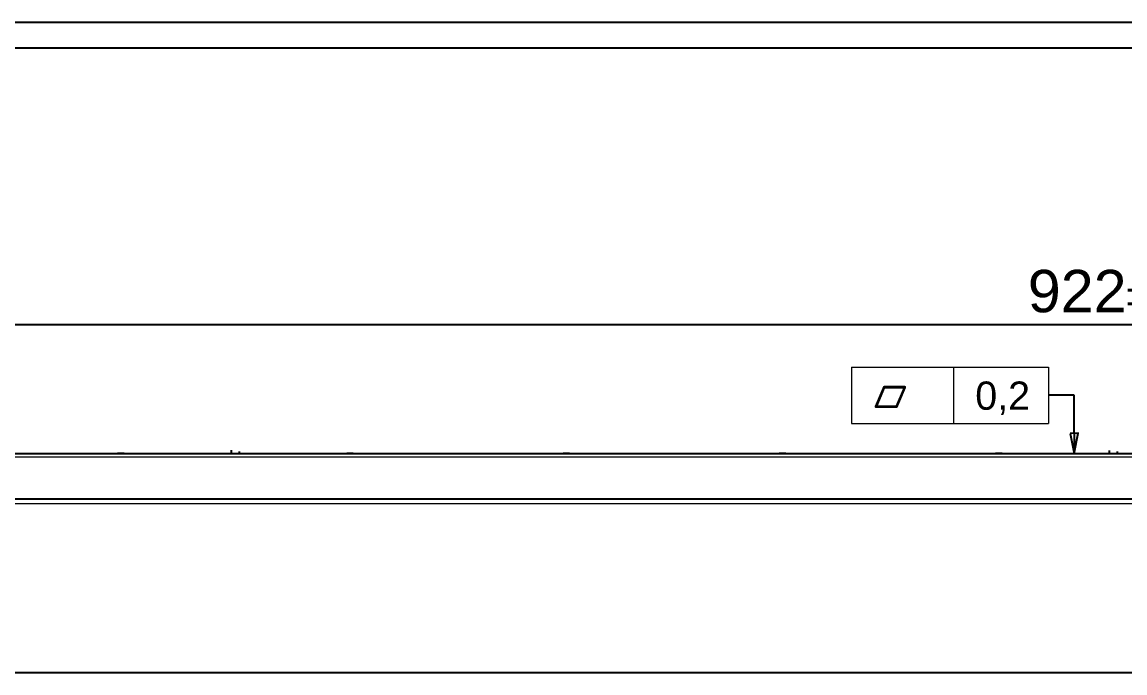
# Model space of a CAD drawing. Header units: millimetres. Extents: x 0 to 1486, y 0 to 1051.
# Drawn here: x 476.1 to 646.9, y 621.5 to 722.4 of the extents above; entities that cross this region are included whole.
import ezdxf

# ---------------------------------------------------------------- set-up
doc = ezdxf.new("R2010")
doc.units = ezdxf.units.MM
doc.header["$LTSCALE"] = 1.25
for name, color, linetype, lineweight, true_color in [('Bemaßungen(DIN)', 7, 'Continuous', 5, 0x262659), ('Sichtbare Kanten(DIN)', 7, 'Continuous', 25, 0x262659), ('Sichtbare tangentiale Kanten(DIN)', 7, 'Continuous', 15, 0x1a1a3e), ('Symbole(DIN)', 7, 'Continuous', 15, 0x262659)]:
    doc.layers.add(name, color=color, linetype=linetype, lineweight=lineweight, true_color=true_color)
doc.styles.add('Aktuell-DIN', font='arial.ttf')
doc.styles.add('Aktuell-DINGroßer Text', font='arial.ttf')
doc.styles.add('Textstil15', font='AIGDT___.TTF')
doc.dimstyles.new('STANDARD-DIN', dxfattribs={"dimscale": 1.25, "dimtxt": 5.25, "dimasz": 2.5, "dimexe": 3.175, "dimexo": 0, "dimgap": 0.8, "dimtad": 1, "dimrnd": 1e-08, "dimtxsty": 'Aktuell-DINGroßer Text', "dimcen": 0.09, "dimdle": 10, "dimclrd": 256, "dimclre": 256, "dimclrt": 256, "dimazin": 2, "dimtfac": 0.666667, "dimtmove": 0, "dimatfit": 3, "dimfxl": 1, "dimtolj": 1, "dimlwd": 25, "dimlwe": 25, "dimarcsym": 0})

# ---------------------------------------------------------------- blocks, each defined once
blk = doc.blocks.new('*D10')
at = {"layer": 'Bemaßungen(DIN)', "color": 250, "linetype": 'Continuous', "lineweight": 25, "true_color": 0x3f3f3f, "transparency": 16777216}
for p, q in [((184.14, 650.51), (184.14, 679.48)), ((1106.14, 650.51), (1106.14, 679.48)), ((187.26, 675.51), (1103.01, 675.51))]:
    blk.add_line(p, q, dxfattribs=at)
at = {"layer": 'Bemaßungen(DIN)', "color": 250, "linetype": 'Continuous', "true_color": 0x3f3f3f, "transparency": 16777216}
for points in [[(187.26, 676.03), (187.26, 674.99), (184.14, 675.51)], [(1103.01, 676.03), (1103.01, 674.99), (1106.14, 675.51)]]:
    blk.add_solid(points, dxfattribs=at)
at = {"layer": 'Defpoints', "color": 0, "linetype": 'Continuous', "transparency": 16777216}
for p in [(1106.14, 675.51), (184.14, 650.51), (1106.14, 650.51)]:
    blk.add_point(p, dxfattribs=at)
at = {"layer": 'Bemaßungen(DIN)', "color": 179, "linetype": 'Continuous', "lineweight": 25, "true_color": 0x262659, "transparency": 16777216, "insert": (631.88, 683.96), "char_height": 6.5625, "attachment_point": 1, "style": 'Aktuell-DINGroßer Text'}
blk.add_mtext('\\A1;922{\\H4.375;±0,5}', dxfattribs=at)
blk = doc.blocks.new('&Symbol für Form- und Lagetoleranzen1')
at = {"layer": 'Symbole(DIN)'}
for p, q in [((483.67, 535.13), (508.07, 535.13)), ((483.67, 535.13), (483.67, 528.13)), ((496.28, 535.13), (496.28, 528.13)), ((508.07, 535.13), (508.07, 528.13)), ((483.67, 528.13), (508.07, 528.13))]:
    blk.add_line(p, q, dxfattribs=at)
at = {"layer": 'Symbole(DIN)', "color": 179, "linetype": 'Continuous', "lineweight": 25, "true_color": 0x262659}
for p, q in [((511.25, 531.63), (508.07, 531.63)), ((511.26, 526.91), (511.25, 531.63)), ((511.76, 526.91), (510.76, 526.9)), ((510.76, 526.9), (511.26, 524.41)), ((511.26, 526.91), (511.26, 524.41)), ((511.26, 524.41), (511.76, 526.91))]:
    blk.add_line(p, q, dxfattribs=at)
at = {"layer": 'Symbole(DIN)', "color": 179, "linetype": 'Continuous', "lineweight": 25, "true_color": 0x262659, "flags": 128}
blk.add_lwpolyline([(510.76, 526.9), (511.26, 524.41), (511.76, 526.91), (510.76, 526.9)], dxfattribs=at)
at = {"layer": 'Symbole(DIN)', "color": 179, "true_color": 0x262659}
blk.add_solid([(510.76, 526.9), (511.26, 524.41), (511.76, 526.91), (510.76, 526.9)], dxfattribs=at)
at = {"layer": 'Symbole(DIN)', "char_height": 3.5, "attachment_point": 7}
for s, insert, style in [('0,2', (498.99, 529.18), 'Aktuell-DIN'), ('c', (486.31, 529.89), 'Textstil15')]:
    blk.add_mtext(s, dxfattribs=dict(at, insert=insert, style=style))

msp = doc.modelspace()

# ---------------------------------------------------------------- linework, layer by layer
at = {"layer": 'Sichtbare Kanten(DIN)'}
for p, q in [((221.906, 722.364), (1068.371, 722.364)), ((192.095, 718.364), (1098.181, 718.364)), ((209.138, 655.506), (1081.138, 655.506)), ((491.888, 655.516), (490.888, 655.516)), ((490.888, 655.506), (490.888, 655.516)), ((491.288, 655.511), (491.488, 655.511)), ((491.288, 655.506), (491.288, 655.511)), ((491.488, 655.506), (491.488, 655.511)), ((491.888, 655.506), (491.888, 655.516)), ((527.388, 655.516), (526.388, 655.516)), ((526.388, 655.506), (526.388, 655.516)), ((526.788, 655.511), (526.988, 655.511)), ((526.788, 655.506), (526.788, 655.511)), ((526.988, 655.506), (526.988, 655.511)), ((527.388, 655.506), (527.388, 655.516)), ((560.888, 655.516), (559.888, 655.516)), ((559.888, 655.506), (559.888, 655.516)), ((560.288, 655.511), (560.488, 655.511)), ((560.288, 655.506), (560.288, 655.511)), ((560.488, 655.506), (560.488, 655.511)), ((560.888, 655.506), (560.888, 655.516)), ((594.388, 655.516), (593.388, 655.516)), ((593.388, 655.506), (593.388, 655.516)), ((593.788, 655.511), (593.988, 655.511)), ((593.788, 655.506), (593.788, 655.511)), ((593.988, 655.506), (593.988, 655.511)), ((594.388, 655.506), (594.388, 655.516)), ((627.888, 655.516), (626.888, 655.516)), ((626.888, 655.506), (626.888, 655.516)), ((627.288, 655.511), (627.488, 655.511)), ((627.288, 655.506), (627.288, 655.511)), ((627.488, 655.506), (627.488, 655.511)), ((627.888, 655.506), (627.888, 655.516)), ((192.095, 648.506), (1098.181, 648.506)), ((1068.371, 621.506), (221.906, 621.506))]:
    msp.add_line(p, q, dxfattribs=at)
for points, knots in [([(508.556, 655.506), (508.556, 655.51), (508.556, 655.515), (508.554, 655.555), (508.552, 655.592), (508.55, 655.655), (508.548, 655.682), (508.546, 655.74), (508.545, 655.775), (508.541, 655.856), (508.539, 655.903), (508.537, 655.969), (508.536, 655.989), (508.536, 656.012), (508.535, 656.014), (508.535, 656.016), (508.535, 656.017), (508.535, 656.017), (508.535, 656.018), (508.535, 656.018)], [10.953184855, 10.953184855, 10.953184855, 10.953184855, 10.954426871, 10.954426871, 10.965420133, 10.965420133, 10.974754294, 10.974754294, 10.987064283, 10.987064283, 11.000694236, 11.000694236, 11.006879155, 11.006879155, 11.007458756, 11.007458756, 11.007604745, 11.007604745, 11.00767774, 11.00767774, 11.00767774, 11.00767774]), ([(508.554, 655.506), (508.55, 655.568), (508.547, 655.628), (508.544, 655.706), (508.543, 655.722), (508.543, 655.75), (508.542, 655.763), (508.542, 655.777), (508.542, 655.779), (508.542, 655.782), (508.542, 655.783), (508.542, 655.783), (508.542, 655.783), (508.542, 655.784)], [1.743216129, 1.743216129, 1.743216129, 1.743216129, 1.763518777, 1.763518777, 1.768894893, 1.768894893, 1.772926984, 1.772926984, 1.773682996, 1.773682996, 1.773851884, 1.773851884, 1.773894106, 1.773894106, 1.773894106, 1.773894106]), ([(509.734, 655.821), (509.734, 655.821), (509.734, 655.821), (509.734, 655.82), (509.734, 655.82), (509.734, 655.82), (509.734, 655.819), (509.734, 655.814), (509.734, 655.81), (509.733, 655.8), (509.733, 655.794), (509.731, 655.757), (509.73, 655.726), (509.728, 655.667), (509.726, 655.638), (509.724, 655.587), (509.723, 655.566), (509.721, 655.532), (509.72, 655.519), (509.719, 655.506)], [0, 0, 0, 0, 0.000046997, 0.000046997, 0.000140992, 0.000140992, 0.000316565, 0.000316565, 0.002189354, 0.002189354, 0.004686403, 0.004686403, 0.018006531, 0.018006531, 0.029509254, 0.029509254, 0.036925546, 0.036925546, 0.040884191, 0.040884191, 0.040884191, 0.040884191]), ([(509.727, 655.646), (509.727, 655.646), (509.727, 655.646), (509.727, 655.645), (509.727, 655.645), (509.727, 655.635), (509.726, 655.625), (509.724, 655.58), (509.722, 655.545), (509.72, 655.506)], [0, 0, 0, 0, 0.000024665, 0.000024665, 0.000126817, 0.000126817, 0.004485496, 0.004485496, 0.019118975, 0.019118975, 0.019118975, 0.019118975]), ([(644.556, 655.506), (644.556, 655.515), (644.556, 655.523), (644.551, 655.615), (644.548, 655.687), (644.544, 655.792), (644.542, 655.831), (644.54, 655.888), (644.539, 655.908), (644.538, 655.932), (644.538, 655.937), (644.538, 655.944), (644.538, 655.947), (644.538, 655.95), (644.538, 655.951), (644.538, 655.953), (644.538, 655.954), (644.538, 655.955), (644.538, 655.955), (644.538, 655.955), (644.538, 655.955), (644.538, 655.955), (644.538, 655.955), (644.538, 655.955)], [11.468471344, 11.468471344, 11.468471344, 11.468471344, 11.471146694, 11.471146694, 11.496077939, 11.496077939, 11.507894155, 11.507894155, 11.51372227, 11.51372227, 11.515174334, 11.515174334, 11.515900353, 11.515900353, 11.516263361, 11.516263361, 11.516444865, 11.516444865, 11.516490241, 11.516490241, 11.516512929, 11.516512929, 11.516524273, 11.516524273, 11.516524273, 11.516524273]), ([(645.733, 655.8), (645.733, 655.8), (645.733, 655.8), (645.733, 655.799), (645.733, 655.799), (645.732, 655.792), (645.732, 655.786), (645.731, 655.763), (645.73, 655.746), (645.728, 655.702), (645.727, 655.676), (645.725, 655.635), (645.724, 655.618), (645.722, 655.576), (645.72, 655.55), (645.719, 655.519), (645.719, 655.513), (645.718, 655.506)], [0, 0, 0, 0, 0.000062753, 0.000062753, 0.000238274, 0.000238274, 0.002110813, 0.002110813, 0.007342816, 0.007342816, 0.016020393, 0.016020393, 0.02213113, 0.02213113, 0.029606917, 0.029606917, 0.031494039, 0.031494039, 0.031494039, 0.031494039]), ([(645.722, 655.553), (645.722, 655.553), (645.722, 655.553), (645.722, 655.552), (645.722, 655.551), (645.722, 655.548), (645.721, 655.547), (645.721, 655.542), (645.721, 655.538), (645.72, 655.528), (645.72, 655.522), (645.72, 655.512), (645.719, 655.509), (645.719, 655.506)], [0, 0, 0, 0, 0.0000675602, 0.0000675602, 0.0003378039, 0.0003378039, 0.0008783102, 0.0008783102, 0.0019594969, 0.0019594969, 0.0041236141, 0.0041236141, 0.0050114529, 0.0050114529, 0.0050114529, 0.0050114529])]:
    msp.add_open_spline(points, degree=3, knots=knots, dxfattribs=at)
at = {"layer": 'Sichtbare tangentiale Kanten(DIN)'}
for p, q in [((209.138, 655.006), (1081.138, 655.006)), ((210.273, 647.756), (1080.003, 647.756))]:
    msp.add_line(p, q, dxfattribs=at)

# ---------------------------------------------------------------- block references
at = {"layer": 'Symbole(DIN)', "xscale": 1.25, "yscale": 1.25, "zscale": 1.25}
msp.add_blockref('&Symbol für Form- und Lagetoleranzen1', (0, 0), dxfattribs=at)

# ---------------------------------------------------------------- dimensions: what is measured, and where the dimension line sits
at = {"layer": 'Bemaßungen(DIN)', "color": 250, "linetype": 'Continuous', "lineweight": 25, "true_color": 0x3f3f3f}
dim = msp.add_linear_dim(base=(1106.138, 675.506), p1=(184.138, 650.506), p2=(1106.138, 650.506), angle=180, dimstyle='STANDARD-DIN', override={"dimgap": 0.8, "dimdec": 2, "dimtol": 1, "dimlim": 0, "dimtp": 0.5, "dimtm": 0.5, "dimtdec": 2, "dimtofl": 0, "dimatfit": 1}, dxfattribs=at)
dim.commit()
dim.dimension.update_dxf_attribs({"geometry": '*D10', "text_midpoint": (645.138, 675.506), "dimtype": 160})

doc.saveas('drawing.dxf')
